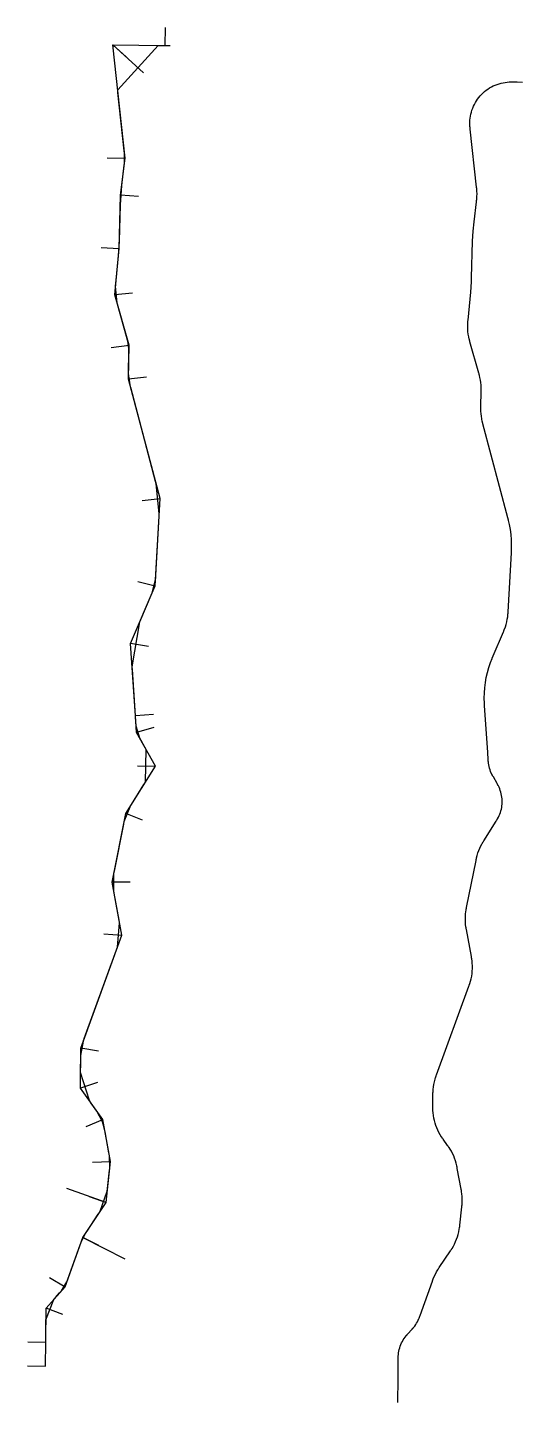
# Model space of a CAD drawing. Extents: x -94 to 1718882, y -67 to 443780.
# Drawn here: x 1594230 to 1621679, y 322254 to 398532 of the extents above; entities that cross this region are included whole.
import ezdxf

# ---------------------------------------------------------------- set-up
doc = ezdxf.new("R2010")
doc.units = 0
doc.layers.add('Level 1', color=7, linetype='Continuous')

msp = doc.modelspace()

# ---------------------------------------------------------------- linework, layer by layer
at = {"layer": 'Level 1'}
for p, q in [((1601867, 398532), (1601854, 397532)), ((1599643, 391292), (1598955, 397570)), ((1598955, 397570), (1601854, 397532)), ((1599695, 396897), (1598955, 397570)), ((1598955, 397570), (1600660, 396021)), ((1599231, 395069), (1601471, 397535)), ((1601471, 397535), (1601471, 397535)), ((1601471, 397535), (1601473, 397535)), ((1601473, 397535), (1601477, 397535)), ((1601477, 397535), (1601482, 397535)), ((1601482, 397535), (1601487, 397535)), ((1601487, 397535), (1601493, 397535)), ((1601493, 397535), (1601498, 397536)), ((1601498, 397536), (1601504, 397536)), ((1601504, 397536), (1601510, 397536)), ((1601510, 397536), (1601516, 397536)), ((1601516, 397536), (1601523, 397536)), ((1601523, 397536), (1601530, 397536)), ((1601530, 397536), (1601538, 397536)), ((1601538, 397536), (1601547, 397536)), ((1601547, 397536), (1601557, 397536)), ((1601557, 397536), (1601569, 397535)), ((1601569, 397535), (1601584, 397535)), ((1601584, 397535), (1601621, 397535)), ((1601621, 397535), (1601854, 397532)), ((1601854, 397532), (1602145, 397528)), ((1601854, 397532), (1601854, 397532)), ((1619669, 395050), (1619762, 395117)), ((1619762, 395117), (1619858, 395179)), ((1619858, 395179), (1619958, 395236)), ((1619958, 395236), (1620060, 395288)), ((1620060, 395288), (1620164, 395335)), ((1620164, 395335), (1620271, 395377)), ((1620271, 395377), (1620380, 395413)), ((1620380, 395413), (1620490, 395444)), ((1620490, 395444), (1620602, 395469)), ((1620602, 395469), (1620715, 395489)), ((1620715, 395489), (1620828, 395503)), ((1620828, 395503), (1620943, 395511)), ((1620943, 395511), (1621006, 395513)), ((1621006, 395513), (1621008, 395513)), ((1621008, 395513), (1621012, 395513)), ((1621012, 395513), (1621017, 395513)), ((1621017, 395513), (1621022, 395513)), ((1621022, 395513), (1621027, 395513)), ((1621027, 395513), (1621033, 395513)), ((1621033, 395513), (1621039, 395513)), ((1621039, 395513), (1621045, 395514)), ((1621045, 395514), (1621051, 395514)), ((1621051, 395514), (1621058, 395514)), ((1621058, 395514), (1621065, 395514)), ((1621065, 395514), (1621073, 395514)), ((1621073, 395514), (1621082, 395513)), ((1621082, 395513), (1621092, 395513)), ((1621092, 395513), (1621103, 395513)), ((1621103, 395513), (1621119, 395513)), ((1621119, 395513), (1621156, 395513)), ((1621156, 395513), (1621389, 395510)), ((1621389, 395510), (1621679, 395506)), ((1599245, 394920), (1599231, 395069)), ((1599231, 395069), (1599231, 395069)), ((1599599, 391696), (1599245, 394920)), ((1619011, 394267), (1619066, 394368)), ((1619066, 394368), (1619126, 394465)), ((1619126, 394465), (1619190, 394560)), ((1619190, 394560), (1619260, 394651)), ((1619260, 394651), (1619333, 394739)), ((1619333, 394739), (1619411, 394823)), ((1619411, 394823), (1619493, 394903)), ((1619493, 394903), (1619579, 394979)), ((1619579, 394979), (1619669, 395050)), ((1618776, 393504), (1618793, 393618)), ((1618793, 393618), (1618816, 393730)), ((1618816, 393730), (1618844, 393841)), ((1618844, 393841), (1618878, 393950)), ((1618878, 393950), (1618917, 394058)), ((1618917, 394058), (1618962, 394164)), ((1618962, 394164), (1619011, 394267)), ((1618760, 393276), (1618765, 393390)), ((1618760, 393161), (1618760, 393276)), ((1618766, 393047), (1618760, 393161)), ((1618765, 393390), (1618776, 393504)), ((1618766, 393047), (1618766, 393047)), ((1618766, 393045), (1618766, 393047)), ((1618766, 393040), (1618766, 393045)), ((1618766, 393036), (1618766, 393040)), ((1618767, 393031), (1618766, 393036)), ((1618767, 393025), (1618767, 393031)), ((1618768, 393020), (1618767, 393025)), ((1618768, 393014), (1618768, 393020)), ((1618769, 393008), (1618768, 393014)), ((1618769, 393002), (1618769, 393008)), ((1618770, 392995), (1618769, 393002)), ((1618771, 392988), (1618770, 392995)), ((1618772, 392980), (1618771, 392988)), ((1618772, 392971), (1618772, 392980)), ((1618773, 392961), (1618772, 392971)), ((1618775, 392950), (1618773, 392961)), ((1618776, 392934), (1618775, 392950)), ((1618780, 392897), (1618776, 392934)), ((1619133, 389674), (1618780, 392897)), ((1599614, 391547), (1599599, 391696)), ((1599611, 391038), (1599614, 391547)), ((1599614, 391547), (1599614, 391547)), ((1599614, 391547), (1599614, 391547)), ((1598643, 391298), (1599643, 391292)), ((1599393, 389234), (1599643, 391292)), ((1599458, 389772), (1599594, 390889)), ((1599594, 390889), (1599599, 390931)), ((1599599, 390931), (1599601, 390948)), ((1599601, 390948), (1599602, 390961)), ((1599602, 390961), (1599604, 390972)), ((1599604, 390972), (1599605, 390981)), ((1599605, 390981), (1599606, 390990)), ((1599606, 390990), (1599607, 390998)), ((1599607, 391006), (1599608, 391013)), ((1599607, 390998), (1599607, 391006)), ((1599608, 391013), (1599609, 391020)), ((1599609, 391026), (1599610, 391032)), ((1599609, 391020), (1599609, 391026)), ((1599610, 391032), (1599611, 391038)), ((1599611, 391038), (1599611, 391038)), ((1599315, 386269), (1599393, 389234)), ((1599378, 388692), (1599458, 389772)), ((1600390, 389160), (1599393, 389234)), ((1599458, 389772), (1599458, 389772)), ((1619138, 389633), (1619133, 389674)), ((1619140, 389615), (1619138, 389633)), ((1619141, 389602), (1619140, 389615)), ((1619142, 389591), (1619141, 389602)), ((1619143, 389582), (1619142, 389591)), ((1619144, 389573), (1619143, 389582)), ((1619145, 389565), (1619144, 389573)), ((1619146, 389557), (1619145, 389565)), ((1619145, 389016), (1619155, 389159)), ((1619145, 389010), (1619145, 389016)), ((1619145, 389016), (1619145, 389016)), ((1619146, 389550), (1619146, 389557)), ((1619147, 389543), (1619146, 389550)), ((1619147, 389537), (1619147, 389543)), ((1619148, 389531), (1619147, 389537)), ((1619148, 389525), (1619148, 389531)), ((1619154, 389446), (1619148, 389525)), ((1619148, 389525), (1619148, 389525)), ((1619148, 389525), (1619148, 389525)), ((1619158, 389302), (1619154, 389446)), ((1619155, 389159), (1619158, 389302)), ((1599325, 386674), (1599378, 388692)), ((1618993, 387750), (1619129, 388867)), ((1619129, 388867), (1619134, 388908)), ((1619134, 388908), (1619136, 388925)), ((1619136, 388925), (1619137, 388939)), ((1619137, 388939), (1619138, 388950)), ((1619138, 388950), (1619140, 388959)), ((1619140, 388959), (1619141, 388968)), ((1619141, 388976), (1619142, 388984)), ((1619141, 388968), (1619141, 388976)), ((1619142, 388984), (1619143, 388991)), ((1619143, 388991), (1619144, 388998)), ((1619144, 389004), (1619145, 389010)), ((1619144, 388998), (1619144, 389004)), ((1618943, 387242), (1618993, 387750)), ((1618913, 386670), (1618943, 387242)), ((1598317, 386331), (1599315, 386269)), ((1599065, 383709), (1599315, 386269)), ((1599275, 385866), (1599325, 386674)), ((1599325, 386674), (1599325, 386674)), ((1618860, 384652), (1618913, 386670)), ((1599125, 384323), (1599275, 385866)), ((1618851, 384415), (1618860, 384652)), ((1600061, 383799), (1599065, 383709)), ((1599859, 380911), (1599065, 383709)), ((1599112, 384179), (1599113, 384186)), ((1599112, 384174), (1599112, 384179)), ((1599112, 384173), (1599112, 384174)), ((1599194, 383261), (1599112, 384173)), ((1599112, 384173), (1599112, 384173)), ((1599113, 384192), (1599114, 384199)), ((1599113, 384186), (1599113, 384192)), ((1599114, 384206), (1599115, 384213)), ((1599114, 384199), (1599114, 384206)), ((1599115, 384213), (1599116, 384221)), ((1599116, 384230), (1599117, 384240)), ((1599116, 384221), (1599116, 384230)), ((1599117, 384240), (1599118, 384251)), ((1599118, 384251), (1599120, 384264)), ((1599120, 384264), (1599121, 384281)), ((1599121, 384281), (1599125, 384323)), ((1618660, 382300), (1618810, 383843)), ((1618810, 383843), (1618851, 384415)), ((1599233, 383117), (1599194, 383261)), ((1599194, 383261), (1599194, 383261)), ((1599724, 381386), (1599233, 383117)), ((1618643, 382091), (1618647, 382151)), ((1618647, 382157), (1618648, 382163)), ((1618647, 382152), (1618647, 382157)), ((1618647, 382151), (1618647, 382152)), ((1618648, 382170), (1618649, 382177)), ((1618648, 382163), (1618648, 382170)), ((1618649, 382184), (1618650, 382191)), ((1618649, 382177), (1618649, 382184)), ((1618650, 382191), (1618651, 382199)), ((1618651, 382208), (1618652, 382218)), ((1618651, 382199), (1618651, 382208)), ((1618652, 382218), (1618653, 382229)), ((1618653, 382229), (1618654, 382242)), ((1618654, 382242), (1618656, 382259)), ((1618656, 382259), (1618660, 382300)), ((1599764, 381241), (1599724, 381386)), ((1618640, 381948), (1618643, 382091)), ((1618643, 381805), (1618640, 381948)), ((1618654, 381662), (1618643, 381805)), ((1618672, 381520), (1618654, 381662)), ((1618697, 381379), (1618672, 381520)), ((1598867, 380780), (1599859, 380911)), ((1599788, 381136), (1599764, 381241)), ((1599764, 381241), (1599764, 381241)), ((1599764, 381241), (1599764, 381241)), ((1599815, 380995), (1599788, 381136)), ((1599835, 380853), (1599815, 380995)), ((1599832, 379014), (1599859, 380911)), ((1599847, 380711), (1599835, 380853)), ((1599853, 380568), (1599847, 380711)), ((1618729, 381239), (1618697, 381379)), ((1618729, 381239), (1618729, 381239)), ((1618730, 381233), (1618729, 381239)), ((1618729, 381239), (1618729, 381239)), ((1618732, 381227), (1618730, 381233)), ((1618733, 381221), (1618732, 381227)), ((1618735, 381215), (1618733, 381221)), ((1618737, 381208), (1618735, 381215)), ((1618739, 381200), (1618737, 381208)), ((1618741, 381193), (1618739, 381200)), ((1618743, 381184), (1618741, 381193)), ((1618746, 381175), (1618743, 381184)), ((1618749, 381164), (1618746, 381175)), ((1618752, 381151), (1618749, 381164)), ((1618757, 381135), (1618752, 381151)), ((1618768, 381095), (1618757, 381135)), ((1619259, 379364), (1618768, 381095)), ((1599839, 379482), (1599852, 380418)), ((1599852, 380459), (1599853, 380476)), ((1599852, 380418), (1599852, 380459)), ((1599853, 380567), (1599853, 380568)), ((1599853, 380568), (1599853, 380568)), ((1599853, 380561), (1599853, 380567)), ((1599853, 380555), (1599853, 380561)), ((1599853, 380549), (1599853, 380555)), ((1599853, 380542), (1599853, 380549)), ((1599853, 380535), (1599853, 380542)), ((1599853, 380527), (1599853, 380535)), ((1599853, 380519), (1599853, 380527)), ((1599853, 380510), (1599853, 380519)), ((1599853, 380501), (1599853, 380510)), ((1599853, 380489), (1599853, 380501)), ((1599853, 380476), (1599853, 380489)), ((1600825, 379136), (1599832, 379014)), ((1599838, 379441), (1599839, 379482)), ((1599838, 379424), (1599838, 379441)), ((1599838, 379411), (1599838, 379424)), ((1599838, 379399), (1599838, 379411)), ((1599838, 379390), (1599838, 379399)), ((1599838, 379381), (1599838, 379390)), ((1599838, 379373), (1599838, 379381)), ((1599838, 379365), (1599838, 379373)), ((1599838, 379358), (1599838, 379365)), ((1599838, 379351), (1599838, 379358)), ((1599838, 379345), (1599838, 379351)), ((1599838, 379339), (1599838, 379345)), ((1599838, 379333), (1599838, 379339)), ((1599838, 379332), (1599838, 379333)), ((1599915, 378706), (1599838, 379332)), ((1599838, 379332), (1599838, 379332)), ((1619270, 379324), (1619259, 379364)), ((1619275, 379308), (1619270, 379324)), ((1619278, 379295), (1619275, 379308)), ((1619281, 379284), (1619278, 379295)), ((1619284, 379275), (1619281, 379284)), ((1619286, 379266), (1619284, 379275)), ((1619288, 379258), (1619286, 379266)), ((1619290, 379251), (1619288, 379258)), ((1619292, 379244), (1619290, 379251)), ((1619294, 379238), (1619292, 379244)), ((1619295, 379231), (1619294, 379238)), ((1619297, 379226), (1619295, 379231)), ((1619298, 379220), (1619297, 379226)), ((1619299, 379219), (1619298, 379220)), ((1619323, 379114), (1619299, 379219)), ((1619299, 379219), (1619299, 379219)), ((1619350, 378973), (1619323, 379114)), ((1601586, 372401), (1599832, 379014)), ((1599952, 378560), (1599915, 378706)), ((1599915, 378706), (1599915, 378706)), ((1601333, 373354), (1599952, 378560)), ((1619370, 378831), (1619350, 378973)), ((1619382, 378689), (1619370, 378831)), ((1619374, 377460), (1619387, 378396)), ((1619387, 378546), (1619382, 378689)), ((1619387, 378545), (1619387, 378546)), ((1619388, 378539), (1619387, 378545)), ((1619387, 378454), (1619388, 378467)), ((1619387, 378437), (1619387, 378454)), ((1619387, 378396), (1619387, 378437)), ((1619388, 378533), (1619388, 378539)), ((1619388, 378527), (1619388, 378533)), ((1619388, 378520), (1619388, 378527)), ((1619388, 378513), (1619388, 378520)), ((1619388, 378505), (1619388, 378513)), ((1619388, 378497), (1619388, 378505)), ((1619388, 378488), (1619388, 378497)), ((1619388, 378478), (1619388, 378488)), ((1619388, 378467), (1619388, 378478)), ((1619373, 377419), (1619374, 377460)), ((1619373, 377402), (1619373, 377419)), ((1619373, 377388), (1619373, 377402)), ((1619373, 377377), (1619373, 377388)), ((1619373, 377368), (1619373, 377377)), ((1619373, 377359), (1619373, 377368)), ((1619373, 377351), (1619373, 377359)), ((1619373, 377343), (1619373, 377351)), ((1619373, 377336), (1619373, 377343)), ((1619373, 377329), (1619373, 377336)), ((1619373, 377323), (1619373, 377329)), ((1619373, 377317), (1619373, 377323)), ((1619373, 377311), (1619373, 377317)), ((1619373, 377310), (1619373, 377311)), ((1619374, 377251), (1619373, 377310)), ((1619382, 377108), (1619374, 377251)), ((1619398, 376965), (1619382, 377108)), ((1619420, 376824), (1619398, 376965)), ((1619450, 376684), (1619420, 376824)), ((1619450, 376684), (1619450, 376684)), ((1619450, 376683), (1619450, 376684)), ((1619452, 376677), (1619450, 376683)), ((1619453, 376671), (1619452, 376677)), ((1619454, 376665), (1619453, 376671)), ((1619456, 376659), (1619454, 376665)), ((1619458, 376652), (1619456, 376659)), ((1619460, 376644), (1619458, 376652)), ((1619462, 376637), (1619460, 376644)), ((1619464, 376628), (1619462, 376637)), ((1619466, 376619), (1619464, 376628)), ((1619469, 376608), (1619466, 376619)), ((1619472, 376595), (1619469, 376608)), ((1619477, 376578), (1619472, 376595)), ((1619487, 376538), (1619477, 376578)), ((1620868, 371332), (1619487, 376538)), ((1601371, 373209), (1601333, 373354)), ((1601539, 371567), (1601371, 373209)), ((1601371, 373209), (1601371, 373209)), ((1601371, 373209), (1601371, 373209)), ((1600591, 372300), (1601586, 372401)), ((1601315, 367566), (1601586, 372401)), ((1601531, 371417), (1601534, 371475)), ((1601534, 371475), (1601535, 371500)), ((1601535, 371500), (1601536, 371518)), ((1601536, 371518), (1601537, 371534)), ((1601537, 371534), (1601538, 371548)), ((1601538, 371560), (1601539, 371567)), ((1601538, 371548), (1601538, 371560)), ((1601347, 368142), (1601531, 371417)), ((1620883, 371275), (1620868, 371332)), ((1620889, 371251), (1620883, 371275)), ((1620894, 371233), (1620889, 371251)), ((1620898, 371218), (1620894, 371233)), ((1620901, 371205), (1620898, 371218)), ((1620904, 371193), (1620901, 371205)), ((1620906, 371186), (1620904, 371193)), ((1620956, 370968), (1620906, 371186)), ((1620906, 371186), (1620906, 371186)), ((1621008, 370687), (1620956, 370968)), ((1621046, 370403), (1621008, 370687)), ((1621069, 370117), (1621046, 370403)), ((1621079, 369831), (1621069, 370117)), ((1620882, 366120), (1621066, 369395)), ((1621066, 369395), (1621069, 369453)), ((1621069, 369453), (1621070, 369478)), ((1621070, 369478), (1621071, 369496)), ((1621071, 369496), (1621072, 369512)), ((1621072, 369512), (1621073, 369526)), ((1621073, 369545), (1621079, 369831)), ((1621073, 369538), (1621073, 369545)), ((1621073, 369526), (1621073, 369538)), ((1600341, 367793), (1601315, 367566)), ((1601146, 367173), (1601338, 367993)), ((1601338, 367993), (1601347, 368142)), ((1601338, 367993), (1601338, 367993)), ((1601338, 367993), (1601338, 367993)), ((1599949, 364363), (1601315, 367566)), ((1600516, 365692), (1601088, 367035)), ((1601088, 367035), (1601105, 367073)), ((1601105, 367073), (1601111, 367089)), ((1601111, 367089), (1601116, 367101)), ((1601116, 367101), (1601121, 367111)), ((1601121, 367111), (1601125, 367120)), ((1601125, 367120), (1601128, 367128)), ((1601128, 367128), (1601131, 367136)), ((1601131, 367136), (1601134, 367143)), ((1601134, 367143), (1601137, 367149)), ((1601137, 367149), (1601139, 367156)), ((1601139, 367156), (1601141, 367162)), ((1601141, 367162), (1601144, 367167)), ((1601144, 367167), (1601146, 367173)), ((1601146, 367173), (1601146, 367173)), ((1600035, 363071), (1600458, 365554)), ((1600458, 365554), (1600460, 365560)), ((1600458, 365554), (1600458, 365554)), ((1600460, 365560), (1600465, 365571)), ((1600465, 365571), (1600470, 365584)), ((1600470, 365584), (1600476, 365599)), ((1600476, 365599), (1600483, 365616)), ((1600483, 365616), (1600493, 365638)), ((1600493, 365638), (1600516, 365692)), ((1620730, 365286), (1620773, 365422)), ((1620773, 365422), (1620809, 365561)), ((1620809, 365561), (1620837, 365701)), ((1620837, 365701), (1620859, 365843)), ((1620859, 365843), (1620872, 365970)), ((1620872, 365971), (1620873, 365977)), ((1620872, 365970), (1620872, 365971)), ((1620872, 365970), (1620872, 365970)), ((1620873, 365983), (1620874, 365989)), ((1620873, 365977), (1620873, 365983)), ((1620874, 365996), (1620875, 366003)), ((1620874, 365989), (1620874, 365996)), ((1620875, 366011), (1620876, 366019)), ((1620875, 366003), (1620875, 366011)), ((1620876, 366019), (1620877, 366028)), ((1620877, 366037), (1620878, 366048)), ((1620877, 366028), (1620877, 366037)), ((1620878, 366048), (1620879, 366062)), ((1620879, 366062), (1620880, 366079)), ((1620880, 366079), (1620882, 366120)), ((1620051, 363670), (1620623, 365013)), ((1620623, 365013), (1620640, 365051)), ((1620640, 365051), (1620646, 365067)), ((1620646, 365067), (1620651, 365079)), ((1620651, 365079), (1620656, 365089)), ((1620656, 365089), (1620659, 365098)), ((1620659, 365098), (1620663, 365106)), ((1620663, 365106), (1620666, 365114)), ((1620666, 365114), (1620669, 365121)), ((1620669, 365121), (1620671, 365127)), ((1620671, 365127), (1620674, 365134)), ((1620674, 365134), (1620676, 365140)), ((1620676, 365140), (1620679, 365145)), ((1620679, 365145), (1620681, 365151)), ((1620681, 365151), (1620730, 365286)), ((1620681, 365151), (1620681, 365151)), ((1600215, 360354), (1599949, 364363)), ((1600935, 364195), (1599949, 364363)), ((1619813, 363029), (1619903, 363301)), ((1619903, 363301), (1619992, 363532)), ((1619992, 363532), (1619995, 363538)), ((1619995, 363538), (1620000, 363549)), ((1620000, 363549), (1620005, 363562)), ((1620005, 363562), (1620011, 363576)), ((1620011, 363576), (1620018, 363594)), ((1620018, 363594), (1620028, 363616)), ((1620028, 363616), (1620051, 363670)), ((1600045, 362921), (1600035, 363071)), ((1600035, 363071), (1600035, 363071)), ((1600215, 360354), (1600045, 362921)), ((1619624, 362191), (1619673, 362474)), ((1619673, 362474), (1619736, 362753)), ((1619736, 362753), (1619813, 363029)), ((1619562, 361335), (1619569, 361621)), ((1619569, 361621), (1619589, 361907)), ((1619589, 361907), (1619624, 362191)), ((1619570, 361049), (1619562, 361335)), ((1619570, 361049), (1619570, 361049)), ((1619571, 361042), (1619570, 361049)), ((1619571, 361030), (1619571, 361042)), ((1619572, 361016), (1619571, 361030)), ((1619573, 361000), (1619572, 361016)), ((1619574, 360982), (1619573, 361000)), ((1619576, 360957), (1619574, 360982)), ((1619580, 360899), (1619576, 360957)), ((1619750, 358332), (1619580, 360899)), ((1601213, 360420), (1600215, 360354)), ((1600277, 359421), (1600215, 360354)), ((1600243, 359931), (1600215, 360354)), ((1600215, 360354), (1600215, 360354)), ((1600246, 359897), (1600243, 359931)), ((1600247, 359883), (1600246, 359897)), ((1600247, 359872), (1600247, 359883)), ((1600248, 359863), (1600247, 359872)), ((1600249, 359855), (1600248, 359863)), ((1600249, 359848), (1600249, 359855)), ((1600250, 359841), (1600249, 359848)), ((1600250, 359835), (1600250, 359841)), ((1600251, 359829), (1600250, 359835)), ((1600251, 359824), (1600251, 359829)), ((1600252, 359819), (1600251, 359824)), ((1600252, 359814), (1600252, 359819)), ((1600252, 359809), (1600252, 359814)), ((1600253, 359804), (1600252, 359809)), ((1600253, 359800), (1600253, 359804)), ((1600254, 359796), (1600253, 359800)), ((1600254, 359791), (1600254, 359796)), ((1600255, 359787), (1600254, 359791)), ((1600255, 359783), (1600255, 359787)), ((1600255, 359781), (1600255, 359783)), ((1600456, 359108), (1600255, 359781)), ((1600255, 359781), (1600255, 359781)), ((1601235, 359708), (1600277, 359421)), ((1601330, 357560), (1600277, 359421)), ((1600528, 358977), (1600456, 359108)), ((1600456, 359108), (1600456, 359108)), ((1600734, 358614), (1600528, 358977)), ((1600806, 358482), (1600734, 358614)), ((1600766, 356661), (1600806, 358482)), ((1600806, 358482), (1600806, 358482)), ((1600806, 358482), (1600806, 358482)), ((1619778, 357908), (1619750, 358332)), ((1619780, 357875), (1619778, 357908)), ((1619781, 357861), (1619780, 357875)), ((1619782, 357850), (1619781, 357861)), ((1619783, 357841), (1619782, 357850)), ((1619783, 357833), (1619783, 357841)), ((1619784, 357826), (1619783, 357833)), ((1619785, 357819), (1619784, 357826)), ((1619785, 357813), (1619785, 357819)), ((1619786, 357807), (1619785, 357813)), ((1619786, 357802), (1619786, 357807)), ((1619786, 357797), (1619786, 357802)), ((1619787, 357792), (1619786, 357797)), ((1619787, 357787), (1619787, 357792)), ((1619788, 357782), (1619787, 357787)), ((1619788, 357778), (1619788, 357782)), ((1619789, 357773), (1619788, 357778)), ((1619789, 357769), (1619789, 357773)), ((1619789, 357765), (1619789, 357769)), ((1619790, 357761), (1619789, 357765)), ((1619790, 357759), (1619790, 357761)), ((1619794, 357722), (1619790, 357759)), ((1599686, 354926), (1601330, 357560)), ((1600330, 357581), (1601330, 357560)), ((1619809, 357627), (1619794, 357722)), ((1619828, 357534), (1619809, 357627)), ((1619851, 357441), (1619828, 357534)), ((1619880, 357350), (1619851, 357441)), ((1619912, 357260), (1619880, 357350)), ((1619950, 357172), (1619912, 357260)), ((1619991, 357086), (1619950, 357172)), ((1619991, 357086), (1619991, 357086)), ((1619992, 357084), (1619991, 357086)), ((1619994, 357081), (1619992, 357084)), ((1619996, 357077), (1619994, 357081)), ((1619998, 357073), (1619996, 357077)), ((1620000, 357069), (1619998, 357073)), ((1620002, 357066), (1620000, 357069)), ((1620004, 357061), (1620002, 357066)), ((1620006, 357057), (1620004, 357061)), ((1620009, 357053), (1620006, 357057)), ((1620011, 357048), (1620009, 357053)), ((1620014, 357043), (1620011, 357048)), ((1620017, 357038), (1620014, 357043)), ((1620020, 357033), (1620017, 357038)), ((1620023, 357027), (1620020, 357033)), ((1620026, 357021), (1620023, 357027)), ((1620030, 357014), (1620026, 357021)), ((1620035, 357006), (1620030, 357014)), ((1620040, 356996), (1620035, 357006)), ((1620047, 356984), (1620040, 356996)), ((1620063, 356955), (1620047, 356984)), ((1600002, 355432), (1600689, 356533)), ((1600689, 356533), (1600706, 356562)), ((1600706, 356562), (1600714, 356573)), ((1600714, 356573), (1600720, 356583)), ((1600720, 356583), (1600724, 356590)), ((1600724, 356590), (1600728, 356597)), ((1600728, 356597), (1600732, 356603)), ((1600732, 356603), (1600736, 356609)), ((1600736, 356609), (1600739, 356614)), ((1600739, 356614), (1600742, 356619)), ((1600742, 356619), (1600745, 356624)), ((1600745, 356624), (1600747, 356628)), ((1600747, 356628), (1600750, 356633)), ((1600750, 356633), (1600752, 356637)), ((1600752, 356637), (1600755, 356641)), ((1600755, 356641), (1600757, 356645)), ((1600757, 356645), (1600759, 356648)), ((1600759, 356648), (1600761, 356652)), ((1600761, 356652), (1600763, 356656)), ((1600763, 356656), (1600765, 356659)), ((1600765, 356659), (1600766, 356661)), ((1620269, 356591), (1620063, 356955)), ((1620285, 356562), (1620269, 356591)), ((1620292, 356550), (1620285, 356562)), ((1620297, 356540), (1620292, 356550)), ((1620302, 356532), (1620297, 356540)), ((1620306, 356525), (1620302, 356532)), ((1620309, 356519), (1620306, 356525)), ((1620312, 356513), (1620309, 356519)), ((1620315, 356508), (1620312, 356513)), ((1620318, 356503), (1620315, 356508)), ((1620321, 356498), (1620318, 356503)), ((1620323, 356493), (1620321, 356498)), ((1620326, 356489), (1620323, 356493)), ((1620328, 356485), (1620326, 356489)), ((1620330, 356481), (1620328, 356485)), ((1620332, 356477), (1620330, 356481)), ((1620334, 356473), (1620332, 356477)), ((1620336, 356469), (1620334, 356473)), ((1620338, 356466), (1620336, 356469)), ((1620340, 356462), (1620338, 356466)), ((1620341, 356460), (1620340, 356462)), ((1620378, 356384), (1620341, 356460)), ((1620341, 356460), (1620341, 356460)), ((1620415, 356297), (1620378, 356384)), ((1620449, 356207), (1620415, 356297)), ((1620477, 356116), (1620449, 356207)), ((1620502, 356024), (1620477, 356116)), ((1620521, 355930), (1620502, 356024)), ((1620536, 355836), (1620521, 355930)), ((1620546, 355741), (1620536, 355836)), ((1620539, 355360), (1620548, 355455)), ((1620552, 355646), (1620546, 355741)), ((1620548, 355455), (1620552, 355550)), ((1620552, 355550), (1620552, 355646)), ((1598923, 351127), (1599686, 354926)), ((1599599, 354488), (1599923, 355304)), ((1600615, 354557), (1599686, 354926)), ((1599923, 355304), (1599924, 355305)), ((1599923, 355304), (1599923, 355304)), ((1599924, 355305), (1599926, 355310)), ((1599926, 355310), (1599930, 355315)), ((1599930, 355315), (1599933, 355321)), ((1599933, 355321), (1599936, 355326)), ((1599936, 355326), (1599940, 355332)), ((1599940, 355332), (1599944, 355339)), ((1599944, 355339), (1599948, 355346)), ((1599948, 355346), (1599953, 355353)), ((1599953, 355353), (1599958, 355362)), ((1599958, 355362), (1599964, 355371)), ((1599964, 355371), (1599971, 355382)), ((1599971, 355382), (1599980, 355397)), ((1599980, 355397), (1600002, 355432)), ((1620301, 354639), (1620346, 354723)), ((1620346, 354723), (1620387, 354809)), ((1620387, 354809), (1620424, 354897)), ((1620424, 354897), (1620456, 354987)), ((1620456, 354987), (1620484, 355079)), ((1620484, 355079), (1620507, 355171)), ((1620507, 355171), (1620525, 355265)), ((1620525, 355265), (1620539, 355360)), ((1599046, 351738), (1599568, 354341)), ((1599568, 354341), (1599599, 354488)), ((1599599, 354488), (1599599, 354488)), ((1619536, 353410), (1620223, 354511)), ((1620223, 354511), (1620241, 354539)), ((1620241, 354539), (1620249, 354551)), ((1620249, 354551), (1620254, 354561)), ((1620254, 354561), (1620259, 354568)), ((1620259, 354568), (1620263, 354575)), ((1620263, 354575), (1620267, 354581)), ((1620267, 354581), (1620271, 354587)), ((1620271, 354587), (1620274, 354592)), ((1620274, 354592), (1620277, 354597)), ((1620277, 354597), (1620280, 354602)), ((1620280, 354602), (1620282, 354606)), ((1620282, 354606), (1620285, 354611)), ((1620285, 354611), (1620287, 354615)), ((1620287, 354615), (1620290, 354619)), ((1620290, 354619), (1620292, 354623)), ((1620292, 354623), (1620294, 354626)), ((1620294, 354626), (1620296, 354630)), ((1620296, 354630), (1620298, 354633)), ((1620298, 354633), (1620300, 354637)), ((1620300, 354637), (1620301, 354639)), ((1619378, 353137), (1619447, 353263)), ((1619447, 353263), (1619458, 353282)), ((1619458, 353283), (1619461, 353288)), ((1619458, 353282), (1619458, 353283)), ((1619461, 353288), (1619465, 353293)), ((1619465, 353293), (1619468, 353298)), ((1619468, 353298), (1619471, 353304)), ((1619471, 353304), (1619475, 353310)), ((1619475, 353310), (1619479, 353317)), ((1619479, 353317), (1619483, 353324)), ((1619483, 353324), (1619488, 353331)), ((1619488, 353331), (1619493, 353340)), ((1619493, 353340), (1619499, 353349)), ((1619499, 353349), (1619505, 353360)), ((1619505, 353360), (1619515, 353375)), ((1619515, 353375), (1619536, 353410)), ((1619118, 352390), (1619120, 352401)), ((1619120, 352401), (1619122, 352410)), ((1619122, 352410), (1619124, 352419)), ((1619124, 352419), (1619125, 352427)), ((1619125, 352427), (1619127, 352434)), ((1619127, 352434), (1619129, 352441)), ((1619129, 352441), (1619130, 352448)), ((1619130, 352448), (1619131, 352454)), ((1619131, 352454), (1619133, 352460)), ((1619133, 352460), (1619134, 352466)), ((1619134, 352466), (1619169, 352605)), ((1619134, 352466), (1619134, 352466)), ((1619134, 352466), (1619134, 352466)), ((1619169, 352605), (1619212, 352742)), ((1619212, 352742), (1619261, 352876)), ((1619261, 352876), (1619316, 353008)), ((1619316, 353008), (1619378, 353137)), ((1599025, 351631), (1599027, 351639)), ((1599027, 351639), (1599028, 351647)), ((1599028, 351647), (1599030, 351657)), ((1599030, 351657), (1599032, 351668)), ((1599032, 351668), (1599035, 351681)), ((1599035, 351681), (1599038, 351698)), ((1599038, 351698), (1599046, 351738)), ((1618581, 349716), (1619103, 352319)), ((1619103, 352319), (1619111, 352360)), ((1619111, 352360), (1619115, 352377)), ((1619115, 352377), (1619118, 352390)), ((1599463, 348172), (1598923, 351127)), ((1599923, 351118), (1598923, 351127)), ((1599010, 350660), (1599018, 351591)), ((1599018, 351592), (1599019, 351597)), ((1599018, 351591), (1599018, 351592)), ((1599018, 351591), (1599018, 351591)), ((1599019, 351597), (1599020, 351603)), ((1599020, 351603), (1599021, 351610)), ((1599021, 351610), (1599022, 351616)), ((1599022, 351616), (1599024, 351623)), ((1599024, 351623), (1599025, 351631)), ((1599036, 350513), (1599010, 350660)), ((1599010, 350660), (1599010, 350660)), ((1599310, 349011), (1599036, 350513)), ((1618514, 349210), (1618524, 349352)), ((1618524, 349352), (1618541, 349495)), ((1618541, 349495), (1618553, 349569)), ((1618553, 349570), (1618554, 349575)), ((1618553, 349569), (1618553, 349570)), ((1618554, 349575), (1618555, 349581)), ((1618555, 349581), (1618556, 349588)), ((1618556, 349588), (1618557, 349594)), ((1618557, 349594), (1618559, 349601)), ((1618559, 349601), (1618560, 349609)), ((1618560, 349609), (1618562, 349617)), ((1618562, 349617), (1618563, 349625)), ((1618563, 349625), (1618565, 349635)), ((1618565, 349635), (1618567, 349646)), ((1618567, 349646), (1618570, 349659)), ((1618570, 349659), (1618573, 349676)), ((1618573, 349676), (1618581, 349716)), ((1599222, 347513), (1599336, 348863)), ((1599336, 348863), (1599310, 349011)), ((1599336, 348863), (1599336, 348863)), ((1599336, 348863), (1599336, 348863)), ((1618511, 349066), (1618514, 349210)), ((1618515, 348923), (1618511, 349066)), ((1618526, 348780), (1618515, 348923)), ((1618545, 348638), (1618526, 348780)), ((1618545, 348638), (1618545, 348638)), ((1618546, 348632), (1618545, 348638)), ((1618545, 348638), (1618545, 348638)), ((1618547, 348626), (1618546, 348632)), ((1618548, 348620), (1618547, 348626)), ((1618549, 348613), (1618548, 348620)), ((1618550, 348606), (1618549, 348613)), ((1618551, 348599), (1618550, 348606)), ((1618553, 348591), (1618551, 348599)), ((1618554, 348582), (1618553, 348591)), ((1597185, 341915), (1599463, 348172)), ((1598467, 348256), (1599463, 348172)), ((1618556, 348572), (1618554, 348582)), ((1618558, 348561), (1618556, 348572)), ((1618560, 348548), (1618558, 348561)), ((1618563, 348531), (1618560, 348548)), ((1618571, 348491), (1618563, 348531)), ((1618845, 346989), (1618571, 348491)), ((1597379, 342447), (1599172, 347371)), ((1599172, 347371), (1599186, 347410)), ((1599186, 347410), (1599192, 347426)), ((1599192, 347426), (1599196, 347439)), ((1599196, 347439), (1599200, 347449)), ((1599200, 347449), (1599203, 347459)), ((1599203, 347459), (1599206, 347467)), ((1599206, 347467), (1599209, 347475)), ((1599209, 347475), (1599211, 347482)), ((1599211, 347482), (1599213, 347488)), ((1599213, 347488), (1599216, 347495)), ((1599216, 347495), (1599218, 347501)), ((1599218, 347501), (1599220, 347507)), ((1599220, 347507), (1599222, 347512)), ((1599222, 347512), (1599222, 347513)), ((1618852, 346948), (1618845, 346989)), ((1618855, 346931), (1618852, 346948)), ((1618858, 346918), (1618855, 346931)), ((1618860, 346907), (1618858, 346918)), ((1618861, 346897), (1618860, 346907)), ((1618863, 346889), (1618861, 346897)), ((1618864, 346881), (1618863, 346889)), ((1618865, 346873), (1618864, 346881)), ((1618867, 346866), (1618865, 346873)), ((1618868, 346860), (1618867, 346866)), ((1618869, 346853), (1618868, 346860)), ((1618870, 346847), (1618869, 346853)), ((1618871, 346841), (1618870, 346847)), ((1618882, 346763), (1618871, 346841)), ((1618871, 346841), (1618871, 346841)), ((1618871, 346841), (1618871, 346841)), ((1618896, 346620), (1618882, 346763)), ((1618904, 346477), (1618896, 346620)), ((1618897, 346191), (1618904, 346334)), ((1618904, 346334), (1618904, 346477)), ((1618757, 345491), (1618799, 345628)), ((1618799, 345628), (1618834, 345766)), ((1618834, 345766), (1618862, 345907)), ((1618862, 345907), (1618883, 346048)), ((1618883, 346048), (1618897, 346191)), ((1616914, 340425), (1618706, 345349)), ((1618706, 345349), (1618721, 345388)), ((1618721, 345388), (1618726, 345404)), ((1618726, 345404), (1618731, 345417)), ((1618731, 345417), (1618735, 345427)), ((1618735, 345427), (1618738, 345436)), ((1618738, 345436), (1618741, 345445)), ((1618741, 345445), (1618744, 345452)), ((1618744, 345452), (1618746, 345460)), ((1618746, 345460), (1618748, 345466)), ((1618748, 345466), (1618751, 345473)), ((1618751, 345473), (1618753, 345479)), ((1618753, 345479), (1618755, 345485)), ((1618755, 345485), (1618756, 345490)), ((1618756, 345490), (1618757, 345491)), ((1597164, 339700), (1597185, 341915)), ((1597182, 341498), (1597329, 342306)), ((1598169, 341737), (1597185, 341915)), ((1597329, 342306), (1597331, 342312)), ((1597329, 342306), (1597329, 342306)), ((1597329, 342306), (1597329, 342306)), ((1597331, 342312), (1597333, 342318)), ((1597333, 342318), (1597335, 342324)), ((1597335, 342324), (1597337, 342330)), ((1597337, 342330), (1597339, 342337)), ((1597339, 342337), (1597342, 342344)), ((1597342, 342344), (1597344, 342352)), ((1597344, 342352), (1597347, 342360)), ((1597347, 342360), (1597351, 342369)), ((1597351, 342369), (1597354, 342380)), ((1597354, 342380), (1597359, 342392)), ((1597359, 342392), (1597365, 342408)), ((1597365, 342408), (1597379, 342447)), ((1597174, 340705), (1597180, 341349)), ((1597180, 341349), (1597182, 341498)), ((1597182, 341498), (1597182, 341498)), ((1597173, 340664), (1597174, 340705)), ((1597173, 340647), (1597173, 340664)), ((1597173, 340633), (1597173, 340647)), ((1597173, 340622), (1597173, 340633)), ((1597173, 340612), (1597173, 340622)), ((1597173, 340604), (1597173, 340612)), ((1597173, 340595), (1597173, 340604)), ((1597173, 340588), (1597173, 340595)), ((1597173, 340581), (1597173, 340588)), ((1597173, 340574), (1597173, 340581)), ((1597173, 340568), (1597173, 340574)), ((1597173, 340562), (1597173, 340568)), ((1597173, 340556), (1597173, 340562)), ((1597173, 340555), (1597173, 340556)), ((1597661, 339004), (1597173, 340555)), ((1597173, 340555), (1597173, 340555)), ((1616831, 340182), (1616864, 340284)), ((1616864, 340284), (1616866, 340290)), ((1616864, 340284), (1616864, 340284)), ((1616866, 340290), (1616868, 340296)), ((1616868, 340296), (1616870, 340302)), ((1616870, 340302), (1616872, 340308)), ((1616872, 340308), (1616874, 340315)), ((1616874, 340315), (1616877, 340322)), ((1616877, 340322), (1616879, 340330)), ((1616879, 340330), (1616882, 340338)), ((1616882, 340338), (1616885, 340347)), ((1616885, 340347), (1616889, 340358)), ((1616889, 340358), (1616894, 340370)), ((1616894, 340370), (1616899, 340386)), ((1616899, 340386), (1616914, 340425)), ((1598118, 340000), (1597164, 339700)), ((1598402, 337960), (1597164, 339700)), ((1616716, 339451), (1616717, 339458)), ((1616716, 339444), (1616716, 339451)), ((1616716, 339436), (1616716, 339444)), ((1616716, 339428), (1616716, 339436)), ((1616717, 339476), (1616726, 339619)), ((1616717, 339476), (1616717, 339476)), ((1616717, 339470), (1616717, 339476)), ((1616717, 339476), (1616717, 339476)), ((1616717, 339464), (1616717, 339470)), ((1616717, 339458), (1616717, 339464)), ((1616726, 339619), (1616742, 339762)), ((1616742, 339762), (1616765, 339903)), ((1616765, 339903), (1616795, 340043)), ((1616795, 340043), (1616831, 340182)), ((1597747, 338881), (1597661, 339004)), ((1597661, 339004), (1597661, 339004)), ((1597991, 338538), (1597747, 338881)), ((1616708, 338683), (1616715, 339326)), ((1616708, 338642), (1616708, 338683)), ((1616715, 339398), (1616716, 339409)), ((1616715, 339385), (1616715, 339398)), ((1616715, 339368), (1616715, 339385)), ((1616715, 339326), (1616715, 339368)), ((1616716, 339419), (1616716, 339428)), ((1616716, 339409), (1616716, 339419)), ((1597481, 337570), (1598402, 337960)), ((1598077, 338415), (1597991, 338538)), ((1598382, 337823), (1598077, 338415)), ((1598077, 338415), (1598077, 338415)), ((1598077, 338415), (1598077, 338415)), ((1598834, 335624), (1598402, 337960)), ((1616708, 338624), (1616708, 338642)), ((1616708, 338611), (1616708, 338624)), ((1616708, 338600), (1616708, 338611)), ((1616708, 338590), (1616708, 338600)), ((1616708, 338582), (1616708, 338590)), ((1616708, 338573), (1616708, 338582)), ((1616708, 338566), (1616708, 338573)), ((1616708, 338559), (1616708, 338566)), ((1616708, 338552), (1616708, 338559)), ((1616708, 338546), (1616708, 338552)), ((1616708, 338539), (1616708, 338546)), ((1616708, 338534), (1616708, 338539)), ((1616708, 338533), (1616708, 338534)), ((1616711, 338461), (1616708, 338533)), ((1616720, 338318), (1616711, 338461)), ((1616737, 338175), (1616720, 338318)), ((1616761, 338034), (1616737, 338175)), ((1616791, 337894), (1616761, 338034)), ((1598429, 337687), (1598382, 337823)), ((1598469, 337550), (1598429, 337687)), ((1598502, 337411), (1598469, 337550)), ((1598502, 337410), (1598502, 337411)), ((1598502, 337411), (1598502, 337411)), ((1598503, 337404), (1598502, 337410)), ((1598505, 337398), (1598503, 337404)), ((1598506, 337392), (1598505, 337398)), ((1598507, 337385), (1598506, 337392)), ((1598509, 337378), (1598507, 337385)), ((1598510, 337371), (1598509, 337378)), ((1598512, 337363), (1598510, 337371)), ((1598513, 337354), (1598512, 337363)), ((1598515, 337345), (1598513, 337354)), ((1598517, 337334), (1598515, 337345)), ((1598520, 337321), (1598517, 337334)), ((1598523, 337304), (1598520, 337321)), ((1598531, 337263), (1598523, 337304)), ((1598744, 336109), (1598531, 337263)), ((1616829, 337756), (1616791, 337894)), ((1616874, 337620), (1616829, 337756)), ((1616925, 337486), (1616874, 337620)), ((1616983, 337356), (1616925, 337486)), ((1617048, 337228), (1616983, 337356)), ((1617119, 337103), (1617048, 337228)), ((1617196, 336982), (1617119, 337103)), ((1617196, 336982), (1617196, 336982)), ((1617199, 336977), (1617196, 336982)), ((1617196, 336982), (1617196, 336982)), ((1617203, 336972), (1617199, 336977)), ((1617206, 336967), (1617203, 336972)), ((1617210, 336961), (1617206, 336967)), ((1617214, 336955), (1617210, 336961)), ((1617218, 336949), (1617214, 336955)), ((1617223, 336942), (1617218, 336949)), ((1617228, 336935), (1617223, 336942)), ((1617234, 336927), (1617228, 336935)), ((1617240, 336918), (1617234, 336927)), ((1617248, 336907), (1617240, 336918)), ((1617257, 336893), (1617248, 336907)), ((1617281, 336859), (1617257, 336893)), ((1617526, 336516), (1617281, 336859)), ((1617550, 336482), (1617526, 336516)), ((1617560, 336468), (1617550, 336482)), ((1617567, 336457), (1617560, 336468)), ((1617574, 336448), (1617567, 336457)), ((1617579, 336440), (1617574, 336448)), ((1617584, 336433), (1617579, 336440)), ((1617589, 336426), (1617584, 336433)), ((1617593, 336420), (1617589, 336426)), ((1617597, 336414), (1617593, 336420)), ((1617601, 336409), (1617597, 336414)), ((1617605, 336403), (1617601, 336409)), ((1617608, 336398), (1617605, 336403)), ((1617611, 336393), (1617608, 336398)), ((1617612, 336393), (1617611, 336393)), ((1617663, 336313), (1617612, 336393)), ((1617612, 336393), (1617612, 336393)), ((1597834, 335586), (1598834, 335624)), ((1598590, 333345), (1598834, 335624)), ((1598770, 335961), (1598744, 336109)), ((1598796, 335284), (1598770, 335961)), ((1598770, 335961), (1598770, 335961)), ((1598770, 335961), (1598770, 335961)), ((1617736, 336190), (1617663, 336313)), ((1617803, 336063), (1617736, 336190)), ((1617863, 335933), (1617803, 336063)), ((1617917, 335801), (1617863, 335933)), ((1617964, 335665), (1617917, 335801)), ((1618004, 335528), (1617964, 335665)), ((1598673, 334123), (1598781, 335135)), ((1598781, 335135), (1598786, 335176)), ((1598786, 335176), (1598787, 335193)), ((1598787, 335193), (1598789, 335206)), ((1598789, 335206), (1598790, 335217)), ((1598790, 335217), (1598791, 335227)), ((1598791, 335227), (1598792, 335236)), ((1598792, 335244), (1598793, 335251)), ((1598792, 335236), (1598792, 335244)), ((1598793, 335251), (1598794, 335258)), ((1598794, 335265), (1598795, 335272)), ((1598794, 335258), (1598794, 335265)), ((1598795, 335278), (1598796, 335283)), ((1598795, 335272), (1598795, 335278)), ((1598796, 335283), (1598796, 335284)), ((1618037, 335388), (1618004, 335528)), ((1618038, 335382), (1618037, 335388)), ((1618037, 335388), (1618037, 335388)), ((1618039, 335376), (1618038, 335382)), ((1618041, 335370), (1618039, 335376)), ((1618042, 335363), (1618041, 335370)), ((1618044, 335356), (1618042, 335363)), ((1618045, 335349), (1618044, 335356)), ((1618047, 335341), (1618045, 335349)), ((1618048, 335332), (1618047, 335341)), ((1618050, 335323), (1618048, 335332)), ((1618052, 335312), (1618050, 335323)), ((1618055, 335299), (1618052, 335312)), ((1618058, 335282), (1618055, 335299)), ((1618065, 335241), (1618058, 335282)), ((1618279, 334087), (1618065, 335241)), ((1598590, 333345), (1596416, 334135)), ((1598656, 333974), (1598673, 334123)), ((1597291, 331408), (1598590, 333345)), ((1597650, 333686), (1598590, 333345)), ((1598236, 332820), (1598656, 333974)), ((1598656, 333974), (1598656, 333974)), ((1598656, 333974), (1598656, 333974)), ((1618286, 334046), (1618279, 334087)), ((1618289, 334029), (1618286, 334046)), ((1618292, 334016), (1618289, 334029)), ((1618294, 334005), (1618292, 334016)), ((1618295, 333995), (1618294, 334005)), ((1618297, 333987), (1618295, 333995)), ((1618298, 333979), (1618297, 333987)), ((1618300, 333971), (1618298, 333979)), ((1618301, 333964), (1618300, 333971)), ((1618302, 333957), (1618301, 333964)), ((1618303, 333951), (1618302, 333957)), ((1618304, 333945), (1618303, 333951)), ((1618305, 333939), (1618304, 333945)), ((1618319, 333834), (1618305, 333939)), ((1618305, 333939), (1618305, 333939)), ((1618305, 333939), (1618305, 333939)), ((1618333, 333691), (1618319, 333834)), ((1618331, 333262), (1618339, 333405)), ((1618339, 333548), (1618333, 333691)), ((1618339, 333405), (1618339, 333548)), ((1597531, 331767), (1598154, 332695)), ((1598154, 332695), (1598177, 332729)), ((1598177, 332729), (1598186, 332743)), ((1598186, 332743), (1598194, 332754)), ((1598194, 332754), (1598200, 332764)), ((1598200, 332764), (1598205, 332772)), ((1598205, 332772), (1598210, 332779)), ((1598210, 332779), (1598215, 332786)), ((1598215, 332786), (1598219, 332792)), ((1598219, 332792), (1598222, 332798)), ((1598222, 332798), (1598226, 332804)), ((1598226, 332804), (1598230, 332809)), ((1598230, 332809), (1598233, 332815)), ((1598233, 332815), (1598236, 332820)), ((1598236, 332820), (1598236, 332820)), ((1618208, 332100), (1618316, 333113)), ((1618316, 333113), (1618320, 333154)), ((1618320, 333154), (1618322, 333171)), ((1618322, 333171), (1618324, 333184)), ((1618324, 333184), (1618325, 333195)), ((1618325, 333195), (1618326, 333205)), ((1618326, 333214), (1618327, 333222)), ((1618326, 333205), (1618326, 333214)), ((1618327, 333222), (1618328, 333229)), ((1618328, 333229), (1618329, 333236)), ((1618329, 333243), (1618330, 333249)), ((1618329, 333236), (1618329, 333243)), ((1618330, 333256), (1618331, 333261)), ((1618330, 333249), (1618330, 333256)), ((1618331, 333261), (1618331, 333262)), ((1618150, 331721), (1618177, 331861)), ((1618177, 331861), (1618191, 331951)), ((1618191, 331958), (1618192, 331964)), ((1618191, 331952), (1618191, 331958)), ((1618191, 331951), (1618191, 331952)), ((1618191, 331951), (1618191, 331951)), ((1618192, 331964), (1618193, 331970)), ((1618193, 331970), (1618194, 331977)), ((1618194, 331977), (1618195, 331984)), ((1618195, 331984), (1618196, 331991)), ((1618196, 331991), (1618197, 332000)), ((1618197, 332000), (1618198, 332008)), ((1618198, 332008), (1618199, 332018)), ((1618199, 332018), (1618200, 332029)), ((1618200, 332029), (1618201, 332042)), ((1618201, 332042), (1618203, 332059)), ((1618203, 332059), (1618208, 332100)), ((1596313, 328667), (1597291, 331408)), ((1597145, 331000), (1597197, 331141)), ((1597197, 331141), (1597449, 331641)), ((1597197, 331141), (1597197, 331141)), ((1598184, 330958), (1597291, 331408)), ((1597291, 331408), (1599631, 330228)), ((1597449, 331642), (1597452, 331647)), ((1597449, 331641), (1597449, 331642)), ((1597449, 331641), (1597449, 331641)), ((1597452, 331647), (1597456, 331652)), ((1597456, 331652), (1597459, 331657)), ((1597459, 331657), (1597463, 331663)), ((1597463, 331663), (1597467, 331669)), ((1597467, 331669), (1597471, 331675)), ((1597471, 331675), (1597475, 331682)), ((1597475, 331682), (1597480, 331689)), ((1597480, 331689), (1597485, 331698)), ((1597485, 331698), (1597492, 331707)), ((1597492, 331707), (1597499, 331718)), ((1597499, 331718), (1597508, 331732)), ((1597508, 331732), (1597531, 331767)), ((1617845, 330921), (1617912, 331047)), ((1617912, 331047), (1617973, 331177)), ((1617973, 331177), (1618027, 331309)), ((1618027, 331309), (1618075, 331444)), ((1618075, 331444), (1618116, 331582)), ((1618116, 331582), (1618150, 331721)), ((1596465, 329094), (1597145, 331000)), ((1617066, 329745), (1617689, 330673)), ((1617689, 330673), (1617712, 330707)), ((1617712, 330707), (1617721, 330721)), ((1617721, 330721), (1617729, 330732)), ((1617729, 330732), (1617735, 330742)), ((1617735, 330742), (1617740, 330750)), ((1617740, 330750), (1617745, 330757)), ((1617745, 330757), (1617749, 330764)), ((1617749, 330764), (1617754, 330770)), ((1617754, 330770), (1617757, 330776)), ((1617757, 330776), (1617761, 330782)), ((1617761, 330782), (1617764, 330787)), ((1617764, 330787), (1617768, 330793)), ((1617768, 330793), (1617771, 330797)), ((1617771, 330798), (1617845, 330921)), ((1617771, 330797), (1617771, 330798)), ((1616916, 329507), (1616984, 329619)), ((1616984, 329620), (1616987, 329625)), ((1616984, 329619), (1616984, 329620)), ((1616987, 329625), (1616991, 329630)), ((1616991, 329630), (1616994, 329635)), ((1616994, 329635), (1616998, 329641)), ((1616998, 329641), (1617002, 329647)), ((1617002, 329647), (1617006, 329653)), ((1617006, 329653), (1617010, 329660)), ((1617010, 329660), (1617015, 329667)), ((1617015, 329667), (1617020, 329676)), ((1617020, 329676), (1617026, 329685)), ((1617026, 329685), (1617034, 329696)), ((1617034, 329696), (1617043, 329710)), ((1617043, 329710), (1617066, 329745)), ((1595454, 329180), (1596313, 328667)), ((1596109, 328444), (1596413, 328953)), ((1596413, 328953), (1596465, 329094)), ((1596413, 328953), (1596413, 328953)), ((1596413, 328953), (1596413, 328953)), ((1616000, 327072), (1616680, 328978)), ((1616680, 328978), (1616694, 329017)), ((1616694, 329017), (1616700, 329034)), ((1616700, 329034), (1616705, 329046)), ((1616705, 329046), (1616708, 329056)), ((1616708, 329056), (1616712, 329066)), ((1616712, 329066), (1616715, 329074)), ((1616715, 329074), (1616718, 329082)), ((1616718, 329082), (1616720, 329089)), ((1616720, 329089), (1616723, 329095)), ((1616723, 329095), (1616725, 329102)), ((1616725, 329102), (1616728, 329108)), ((1616728, 329108), (1616730, 329113)), ((1616730, 329113), (1616732, 329119)), ((1616732, 329119), (1616787, 329251)), ((1616732, 329119), (1616732, 329119)), ((1616732, 329119), (1616732, 329119)), ((1616787, 329251), (1616848, 329381)), ((1616848, 329381), (1616916, 329507)), ((1595257, 327493), (1596313, 328667)), ((1595705, 327989), (1595708, 327993)), ((1595708, 327993), (1595711, 327996)), ((1595711, 327996), (1595714, 328000)), ((1595714, 328000), (1595717, 328004)), ((1595717, 328004), (1595720, 328007)), ((1595720, 328007), (1595724, 328012)), ((1595724, 328012), (1595728, 328016)), ((1595728, 328016), (1595732, 328021)), ((1595732, 328021), (1595736, 328026)), ((1595736, 328026), (1595741, 328031)), ((1595741, 328031), (1595746, 328037)), ((1595746, 328037), (1595752, 328044)), ((1595752, 328044), (1595759, 328052)), ((1595759, 328052), (1595769, 328062)), ((1595769, 328062), (1595791, 328088)), ((1595791, 328088), (1596011, 328331)), ((1596011, 328331), (1596033, 328356)), ((1596033, 328356), (1596043, 328367)), ((1596043, 328367), (1596050, 328375)), ((1596050, 328375), (1596056, 328381)), ((1596056, 328381), (1596061, 328387)), ((1596061, 328387), (1596066, 328393)), ((1596066, 328393), (1596070, 328398)), ((1596070, 328398), (1596074, 328403)), ((1596074, 328403), (1596078, 328407)), ((1596078, 328407), (1596082, 328411)), ((1596082, 328411), (1596085, 328415)), ((1596085, 328415), (1596088, 328419)), ((1596088, 328419), (1596091, 328422)), ((1596091, 328422), (1596094, 328426)), ((1596094, 328426), (1596097, 328429)), ((1596097, 328429), (1596100, 328433)), ((1596100, 328433), (1596103, 328436)), ((1596103, 328436), (1596105, 328439)), ((1596105, 328439), (1596108, 328442)), ((1596108, 328442), (1596109, 328444)), ((1595242, 325607), (1595257, 327493)), ((1595253, 326844), (1595693, 327975)), ((1596189, 327131), (1595257, 327493)), ((1595693, 327975), (1595694, 327977)), ((1595693, 327975), (1595693, 327975)), ((1595694, 327977), (1595697, 327980)), ((1595697, 327980), (1595699, 327983)), ((1595699, 327983), (1595702, 327986)), ((1595702, 327986), (1595705, 327989)), ((1595242, 325607), (1595250, 326694)), ((1595250, 326694), (1595253, 326844)), ((1595253, 326844), (1595253, 326844)), ((1615644, 326422), (1615704, 326497)), ((1615704, 326497), (1615759, 326574)), ((1615759, 326574), (1615810, 326655)), ((1615810, 326655), (1615858, 326738)), ((1615858, 326738), (1615901, 326823)), ((1615901, 326823), (1615940, 326910)), ((1615940, 326910), (1615948, 326931)), ((1615948, 326931), (1615949, 326933)), ((1615948, 326931), (1615948, 326931)), ((1615949, 326933), (1615950, 326937)), ((1615950, 326937), (1615952, 326941)), ((1615952, 326941), (1615953, 326945)), ((1615953, 326945), (1615955, 326949)), ((1615955, 326949), (1615957, 326953)), ((1615957, 326953), (1615958, 326957)), ((1615958, 326957), (1615960, 326961)), ((1615960, 326961), (1615962, 326966)), ((1615962, 326966), (1615964, 326971)), ((1615964, 326971), (1615966, 326976)), ((1615966, 326976), (1615968, 326982)), ((1615968, 326982), (1615970, 326987)), ((1615970, 326987), (1615972, 326994)), ((1615972, 326994), (1615975, 327000)), ((1615975, 327000), (1615977, 327008)), ((1615977, 327008), (1615980, 327016)), ((1615980, 327016), (1615984, 327026)), ((1615984, 327026), (1615989, 327040)), ((1615989, 327040), (1616000, 327072)), ((1615017, 325643), (1615065, 325725)), ((1615065, 325725), (1615117, 325806)), ((1615117, 325806), (1615172, 325883)), ((1615172, 325883), (1615227, 325953)), ((1615227, 325953), (1615229, 325955)), ((1615229, 325955), (1615232, 325958)), ((1615232, 325958), (1615234, 325961)), ((1615234, 325961), (1615237, 325964)), ((1615237, 325964), (1615240, 325967)), ((1615240, 325967), (1615242, 325971)), ((1615242, 325971), (1615245, 325974)), ((1615245, 325974), (1615249, 325978)), ((1615249, 325978), (1615252, 325981)), ((1615252, 325981), (1615255, 325985)), ((1615255, 325985), (1615259, 325990)), ((1615259, 325990), (1615263, 325994)), ((1615263, 325994), (1615267, 325999)), ((1615267, 325999), (1615271, 326004)), ((1615271, 326004), (1615276, 326009)), ((1615276, 326009), (1615281, 326015)), ((1615281, 326015), (1615287, 326022)), ((1615287, 326022), (1615294, 326030)), ((1615294, 326030), (1615304, 326040)), ((1615304, 326040), (1615326, 326065)), ((1615326, 326065), (1615545, 326309)), ((1615545, 326309), (1615568, 326334)), ((1615568, 326334), (1615577, 326345)), ((1615577, 326345), (1615585, 326353)), ((1615585, 326353), (1615591, 326359)), ((1615591, 326359), (1615596, 326365)), ((1615596, 326365), (1615601, 326371)), ((1615601, 326371), (1615605, 326376)), ((1615605, 326376), (1615609, 326380)), ((1615609, 326380), (1615613, 326385)), ((1615613, 326385), (1615617, 326389)), ((1615617, 326389), (1615620, 326393)), ((1615620, 326393), (1615623, 326397)), ((1615623, 326397), (1615626, 326400)), ((1615626, 326400), (1615629, 326404)), ((1615629, 326404), (1615632, 326407)), ((1615632, 326407), (1615635, 326411)), ((1615635, 326411), (1615638, 326414)), ((1615638, 326414), (1615640, 326417)), ((1615640, 326417), (1615643, 326420)), ((1615643, 326420), (1615644, 326422)), ((1594242, 325616), (1595242, 325607)), ((1595230, 324277), (1595242, 325607)), ((1595242, 325607), (1595242, 325607)), ((1614795, 324917), (1614807, 325012)), ((1614807, 325012), (1614823, 325106)), ((1614823, 325106), (1614844, 325199)), ((1614844, 325199), (1614870, 325291)), ((1614870, 325291), (1614900, 325382)), ((1614900, 325382), (1614935, 325470)), ((1614935, 325470), (1614974, 325558)), ((1614974, 325558), (1615017, 325643)), ((1594230, 324285), (1595230, 324277)), ((1614777, 323585), (1614785, 324672)), ((1614785, 324706), (1614786, 324720)), ((1614785, 324672), (1614785, 324706)), ((1614786, 324768), (1614787, 324773)), ((1614786, 324761), (1614786, 324768)), ((1614786, 324755), (1614786, 324761)), ((1614786, 324748), (1614786, 324755)), ((1614786, 324740), (1614786, 324748)), ((1614786, 324730), (1614786, 324740)), ((1614786, 324720), (1614786, 324730)), ((1614787, 324798), (1614788, 324803)), ((1614787, 324794), (1614787, 324798)), ((1614787, 324789), (1614787, 324794)), ((1614787, 324784), (1614787, 324789)), ((1614787, 324779), (1614787, 324784)), ((1614787, 324773), (1614787, 324779)), ((1614788, 324822), (1614795, 324917)), ((1614788, 324822), (1614788, 324822)), ((1614788, 324819), (1614788, 324822)), ((1614788, 324815), (1614788, 324819)), ((1614788, 324811), (1614788, 324815)), ((1614788, 324807), (1614788, 324811)), ((1614788, 324803), (1614788, 324807)), ((1614765, 322254), (1614777, 323585))]:
    msp.add_line(p, q, dxfattribs=at)

doc.saveas('drawing.dxf')
